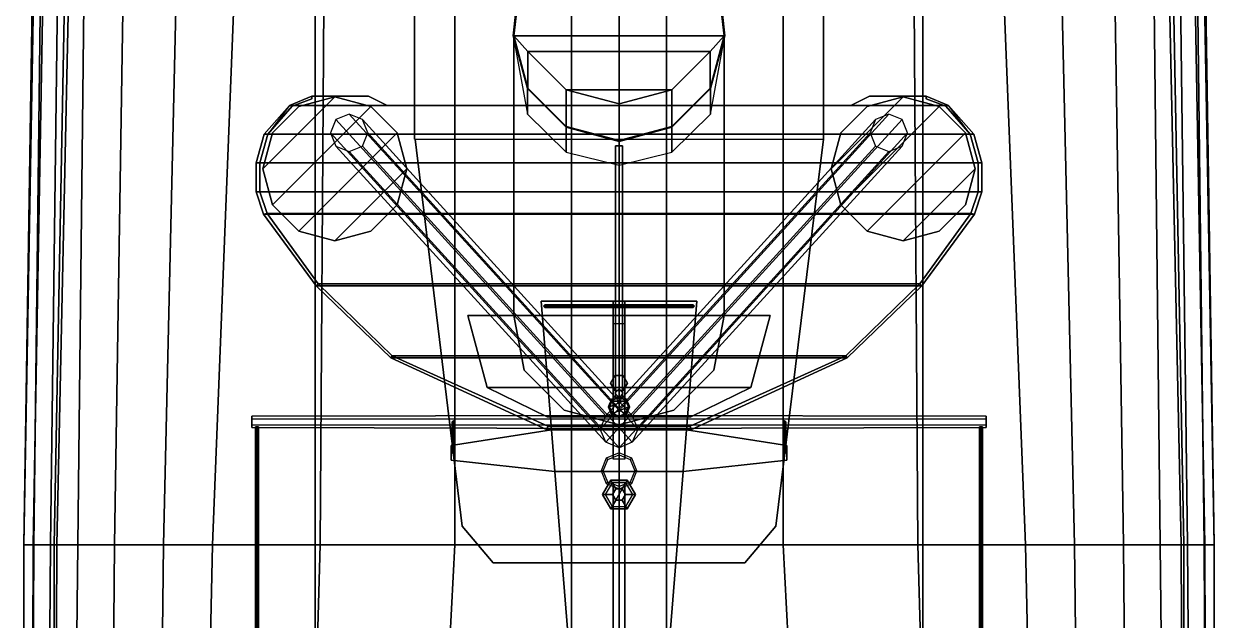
# Model space of a CAD drawing. Header units: millimetres. Extents: x -8 to 8, y -200 to 14.
# Drawn here: x -8.27 to 8.27, y -98.49 to -90.19 of the extents above; entities that cross this region are included whole.
import ezdxf

# ---------------------------------------------------------------- set-up
doc = ezdxf.new("R2010")
doc.units = ezdxf.units.MM
doc.layers.add('drawing', color=9, linetype='Continuous')
doc.layers.add('superstructure', color=3, linetype='Continuous')

msp = doc.modelspace()

# ---------------------------------------------------------------- linework, layer by layer
for points in [[(-7.74, -74.88, -36.31), (-7.87, -74.88, -37.98), (-8.27, -97.44, -37.98), (-8.14, -97.44, -36.25)], [(-7.92, -74.88, -39.22), (-7.86, -74.88, -39.98), (-8.13, -97.44, -40.07), (-8.27, -97.44, -39.22)], [(-7.87, -74.88, -37.98), (-7.92, -74.88, -39.22), (-8.27, -97.44, -39.22), (-8.27, -97.44, -37.98)], [(-7.42, -74.88, -35.98), (-7.74, -74.88, -36.31), (-8.14, -97.44, -36.25), (-7.85, -97.44, -35.94)], [(-7.86, -74.88, -39.98), (-7.61, -74.88, -40.87), (-7.9, -97.44, -41.01), (-8.13, -97.44, -40.07)], [(-7.61, -74.88, -40.87), (-7.27, -74.88, -41.57), (-7.52, -97.44, -41.95), (-7.9, -97.44, -41.01)], [(-7.33, -74.88, -33.93), (-7.42, -74.88, -35.98), (-7.85, -97.44, -35.94), (-7.81, -97.44, -33.95)], [(-4.22, -80.22, -33.82), (-7.33, -74.88, -33.93), (-7.81, -97.44, -33.95), (-4.22, -97.44, -33.82)], [(-7.27, -74.88, -41.57), (-6.66, -74.88, -42.32), (-7.01, -97.44, -42.84), (-7.52, -97.44, -41.95)], [(-6.66, -74.88, -42.32), (-5.81, -74.88, -43), (-6.33, -97.44, -43.5), (-7.01, -97.44, -42.84)], [(-5.81, -74.88, -43), (-4.76, -74.88, -43.55), (-5.65, -97.44, -43.85), (-6.33, -97.44, -43.5)], [(-4.76, -74.88, -43.55), (-4, -74.88, -43.83), (-4.15, -97.44, -44.27), (-5.65, -97.44, -43.85)], [(-4, -74.88, -43.83), (-2.28, -74.88, -44.28), (-2.28, -97.44, -44.53), (-4.15, -97.44, -44.27)], [(-2.28, -74.88, -44.28), (-0.66, -74.88, -44.58), (-0.66, -97.44, -44.62), (-2.28, -97.44, -44.53)], [(0, -97.44, -44.66), (-0.66, -97.44, -44.62), (-0.66, -74.88, -44.58), (0, -74.88, -44.66)], [(0, -74.88, -44.66), (0.66, -74.88, -44.58), (0.66, -97.44, -44.62), (0, -97.44, -44.66)], [(2.28, -97.44, -44.53), (0.66, -97.44, -44.62), (0.66, -74.88, -44.58), (2.28, -74.88, -44.28)], [(4.15, -97.44, -44.27), (2.28, -97.44, -44.53), (2.28, -74.88, -44.28), (4, -74.88, -43.83)], [(5.65, -97.44, -43.85), (4.15, -97.44, -44.27), (4, -74.88, -43.83), (4.76, -74.88, -43.55)], [(4.22, -97.44, -33.82), (7.81, -97.44, -33.95), (7.33, -74.88, -33.93), (4.22, -80.22, -33.82)], [(6.33, -97.44, -43.5), (5.65, -97.44, -43.85), (4.76, -74.88, -43.55), (5.81, -74.88, -43)], [(7.01, -97.44, -42.84), (6.33, -97.44, -43.5), (5.81, -74.88, -43), (6.66, -74.88, -42.32)], [(7.52, -97.44, -41.95), (7.01, -97.44, -42.84), (6.66, -74.88, -42.32), (7.27, -74.88, -41.57)], [(7.9, -97.44, -41.01), (7.52, -97.44, -41.95), (7.27, -74.88, -41.57), (7.61, -74.88, -40.87)], [(7.81, -97.44, -33.95), (7.85, -97.44, -35.94), (7.42, -74.88, -35.98), (7.33, -74.88, -33.93)], [(7.85, -97.44, -35.94), (8.14, -97.44, -36.25), (7.74, -74.88, -36.31), (7.42, -74.88, -35.98)], [(8.13, -97.44, -40.07), (7.9, -97.44, -41.01), (7.61, -74.88, -40.87), (7.86, -74.88, -39.98)], [(8.14, -97.44, -36.25), (8.27, -97.44, -37.98), (7.87, -74.88, -37.98), (7.74, -74.88, -36.31)], [(8.27, -97.44, -39.22), (8.13, -97.44, -40.07), (7.86, -74.88, -39.98), (7.92, -74.88, -39.22)], [(8.27, -97.44, -37.98), (8.27, -97.44, -39.22), (7.92, -74.88, -39.22), (7.87, -74.88, -37.98)], [(-8.14, -97.44, -36.25), (-8.27, -97.44, -37.98), (-8.27, -118.35, -37.73), (-8.21, -118.35, -36.41)], [(-8.27, -97.44, -39.22), (-8.13, -97.44, -40.07), (-8.23, -118.35, -40.07), (-8.27, -118.35, -39.32)], [(-8.27, -97.44, -37.98), (-8.27, -97.44, -39.22), (-8.27, -118.35, -39.32), (-8.27, -118.35, -37.73)], [(-8.13, -97.44, -40.07), (-7.9, -97.44, -41.01), (-8.06, -118.35, -41.01), (-8.23, -118.35, -40.07)], [(-7.85, -97.44, -35.94), (-8.14, -97.44, -36.25), (-8.21, -118.35, -36.41), (-7.89, -118.35, -36.16)], [(-7.9, -97.44, -41.01), (-7.52, -97.44, -41.95), (-7.75, -118.35, -41.95), (-8.06, -118.35, -41.01)], [(-7.81, -97.44, -33.95), (-7.85, -97.44, -35.94), (-7.89, -118.35, -36.16), (-7.9, -118.35, -34.03)], [(-4.22, -97.44, -33.82), (-7.81, -97.44, -33.95), (-7.9, -118.35, -34.03), (-4.22, -118.35, -33.84)], [(-7.52, -97.44, -41.95), (-7.01, -97.44, -42.84), (-7.19, -118.35, -42.9), (-7.75, -118.35, -41.95)], [(-7.01, -97.44, -42.84), (-6.33, -97.44, -43.5), (-6.57, -118.35, -43.5), (-7.19, -118.35, -42.9)], [(-6.33, -97.44, -43.5), (-5.65, -97.44, -43.85), (-6.1, -118.35, -43.78), (-6.57, -118.35, -43.5)], [(-5.65, -97.44, -43.85), (-4.15, -97.44, -44.27), (-4.74, -118.35, -44.27), (-6.1, -118.35, -43.78)], [(-4.15, -97.44, -44.27), (-2.28, -97.44, -44.53), (-3.37, -118.35, -44.53), (-4.74, -118.35, -44.27)], [(-2.28, -97.44, -44.53), (-0.66, -97.44, -44.62), (-0.66, -118.35, -44.66), (-3.37, -118.35, -44.53)], [(0, -118.35, -44.66), (-0.66, -118.35, -44.66), (-0.66, -97.44, -44.62), (0, -97.44, -44.66)], [(0, -97.44, -44.66), (0.66, -97.44, -44.62), (0.66, -118.35, -44.66), (0, -118.35, -44.66)], [(3.37, -118.35, -44.53), (0.66, -118.35, -44.66), (0.66, -97.44, -44.62), (2.28, -97.44, -44.53)], [(4.74, -118.35, -44.27), (3.37, -118.35, -44.53), (2.28, -97.44, -44.53), (4.15, -97.44, -44.27)], [(6.1, -118.35, -43.78), (4.74, -118.35, -44.27), (4.15, -97.44, -44.27), (5.65, -97.44, -43.85)], [(4.22, -118.35, -33.84), (7.9, -118.35, -34.03), (7.81, -97.44, -33.95), (4.22, -97.44, -33.82)], [(6.57, -118.35, -43.5), (6.1, -118.35, -43.78), (5.65, -97.44, -43.85), (6.33, -97.44, -43.5)], [(7.19, -118.35, -42.9), (6.57, -118.35, -43.5), (6.33, -97.44, -43.5), (7.01, -97.44, -42.84)], [(7.75, -118.35, -41.95), (7.19, -118.35, -42.9), (7.01, -97.44, -42.84), (7.52, -97.44, -41.95)], [(8.06, -118.35, -41.01), (7.75, -118.35, -41.95), (7.52, -97.44, -41.95), (7.9, -97.44, -41.01)], [(7.9, -118.35, -34.03), (7.89, -118.35, -36.16), (7.85, -97.44, -35.94), (7.81, -97.44, -33.95)], [(7.89, -118.35, -36.16), (8.21, -118.35, -36.41), (8.14, -97.44, -36.25), (7.85, -97.44, -35.94)], [(8.23, -118.35, -40.07), (8.06, -118.35, -41.01), (7.9, -97.44, -41.01), (8.13, -97.44, -40.07)], [(8.27, -118.35, -39.32), (8.23, -118.35, -40.07), (8.13, -97.44, -40.07), (8.27, -97.44, -39.22)], [(8.21, -118.35, -36.41), (8.27, -118.35, -37.73), (8.27, -97.44, -37.98), (8.14, -97.44, -36.25)], [(8.27, -118.35, -37.73), (8.27, -118.35, -39.32), (8.27, -97.44, -39.22), (8.27, -97.44, -37.98)]]:
    msp.add_3dface(points)
at = {"layer": 'drawing'}
msp.add_xline((0, -140.99, -61.87), (0, -1), dxfattribs=at)
at = {"layer": 'superstructure'}
for points in [[(-4.22, -80.22, -31.68), (-4.22, -80.22, -33.82), (-4.22, -97.44, -33.82), (-4.22, -97.44, -31.68)], [(4.22, -97.44, -31.68), (4.22, -80.22, -31.68), (-4.22, -80.22, -31.68), (-4.22, -97.44, -31.68)], [(4.22, -97.44, -33.82), (4.22, -80.22, -33.82), (4.22, -80.22, -31.68), (4.22, -97.44, -31.68)], [(-2.84, -91.8, -29.53), (2.84, -91.8, -29.53), (2.84, -83.59, -29.53), (-2.84, -83.59, -29.53)], [(-2.84, -83.59, -31.68), (-2.84, -91.8, -31.68), (-2.84, -91.8, -29.53), (-2.84, -83.59, -29.53)], [(2.84, -83.59, -29.53), (2.84, -91.8, -29.53), (2.84, -91.8, -31.68), (2.84, -83.59, -31.68)], [(-1.47, -90.36, -23.15), (-1.273, -88.54, -23.15), (-1.273, -88.54, -29.53), (-1.47, -90.36, -29.53)], [(-1.461, -90.364, -23.15), (-1.294, -88.93, -23.15), (-1.273, -88.54, -23.15), (-1.47, -90.36, -23.15)], [(1.273, -88.54, -23.15), (1.47, -90.36, -23.15), (1.47, -90.36, -29.53), (1.273, -88.54, -29.53)], [(1.47, -90.36, -23.15), (1.273, -88.54, -23.15), (1.294, -88.93, -23.15), (1.461, -90.364, -23.15)], [(-1.461, -90.364, -21.804), (-1.294, -88.93, -22.217), (-1.294, -88.93, -23.15), (-1.461, -90.364, -23.15)], [(1.461, -90.364, -21.804), (1.294, -88.93, -22.217), (-1.294, -88.93, -22.217), (-1.461, -90.364, -21.804)], [(1.461, -90.364, -23.15), (1.294, -88.93, -23.15), (1.294, -88.93, -22.217), (1.461, -90.364, -21.804)], [(-1.273, -91.095, -23.15), (-1.47, -90.36, -23.15), (-1.47, -90.36, -29.53), (-1.273, -91.45, -29.53)], [(-1.266, -91.09, -23.15), (-1.461, -90.364, -23.15), (-1.47, -90.36, -23.15), (-1.273, -91.095, -23.15)], [(-1.266, -90.58, -21.742), (-1.461, -90.364, -21.804), (-1.461, -90.364, -23.15), (-1.266, -91.09, -23.15)], [(1.266, -90.58, -21.742), (1.461, -90.364, -21.804), (-1.461, -90.364, -21.804), (-1.266, -90.58, -21.742)], [(-1.46, -90.37, -29.53), (-1.46, -94.25, -29.53), (-1.46, -94.25, -25.1), (-1.46, -90.37, -25.1)], [(1.273, -91.095, -23.15), (1.47, -90.36, -23.15), (1.461, -90.364, -23.15), (1.266, -91.09, -23.15)], [(1.266, -91.09, -23.15), (1.461, -90.364, -23.15), (1.461, -90.364, -21.804), (1.266, -90.58, -21.742)], [(1.47, -90.36, -23.15), (1.273, -91.095, -23.15), (1.273, -91.45, -29.53), (1.47, -90.36, -29.53)], [(1.46, -94.25, -29.53), (1.46, -90.37, -29.53), (1.46, -90.37, -25.1), (1.46, -94.25, -25.1)], [(-0.735, -91.111, -21.584), (-1.266, -90.58, -21.742), (-1.266, -91.09, -23.15), (-0.735, -91.622, -23.15)], [(0.735, -91.111, -21.584), (1.266, -90.58, -21.742), (-1.266, -90.58, -21.742), (-0.735, -91.111, -21.584)], [(0.735, -91.622, -23.15), (1.266, -91.09, -23.15), (1.266, -90.58, -21.742), (0.735, -91.111, -21.584)], [(-0.735, -91.622, -23.15), (-1.266, -91.09, -23.15), (-1.273, -91.095, -23.15), (-0.735, -91.633, -23.15)], [(-0.735, -91.633, -23.15), (-1.273, -91.095, -23.15), (-1.273, -91.45, -29.53), (-0.735, -91.98, -29.53)], [(0, -91.306, -21.531), (-0.735, -91.111, -21.584), (-0.735, -91.622, -23.15), (0, -91.816, -23.15)], [(0, -91.306, -21.531), (0.735, -91.111, -21.584), (-0.735, -91.111, -21.584), (0, -91.306, -21.531)], [(0, -91.816, -23.15), (0.735, -91.622, -23.15), (0.735, -91.111, -21.584), (0, -91.306, -21.531)], [(0.735, -91.633, -23.15), (1.273, -91.095, -23.15), (1.266, -91.09, -23.15), (0.735, -91.622, -23.15)], [(1.273, -91.095, -23.15), (0.735, -91.633, -23.15), (0.735, -91.98, -29.53), (1.273, -91.45, -29.53)], [(-4.95, -92.21, -23.19), (-3.95, -91.21, -23.19), (-4.45, -91.344, -23.19), (-4.816, -91.71, -23.19)], [(-4.816, -92.71, -23.19), (-3.45, -91.344, -23.19), (-3.95, -91.21, -23.19), (-4.95, -92.21, -23.19)], [(-3.48, -91.2, -25.1), (-3.22, -91.33, -25.1), (-4.58, -91.33, -25.1), (-4.27, -91.2, -25.1)], [(-4.58, -91.33, -25), (-3.22, -91.33, -25), (-3.48, -91.2, -25), (-4.27, -91.2, -25)], [(-4.58, -91.33, -25.1), (-4.58, -91.33, -23.75), (-4.27, -91.2, -23.75), (-4.27, -91.2, -25.1)], [(-4.27, -91.24, -23.75), (-4.27, -91.2, -23.75), (-4.58, -91.33, -23.75), (-4.54, -91.34, -23.75)], [(-4.27, -91.24, -25), (-4.27, -91.24, -23.75), (-4.54, -91.34, -23.75), (-4.54, -91.34, -25)], [(-3.95, -91.21, -25), (-4.45, -91.344, -25), (-4.45, -91.344, -23.19), (-3.95, -91.21, -23.19)], [(-4.27, -91.2, -25), (-3.48, -91.2, -25), (-3.48, -91.2, -25.1), (-4.27, -91.2, -25.1)], [(-4.27, -91.2, -25), (-4.27, -91.2, -23.75), (-4.27, -91.24, -23.75), (-4.27, -91.24, -25)], [(-3.45, -91.344, -25), (-3.95, -91.21, -25), (-3.95, -91.21, -23.19), (-3.45, -91.344, -23.19)], [(-3.48, -91.2, -25), (-3.22, -91.33, -25), (-3.22, -91.33, -25.1), (-3.48, -91.2, -25.1)], [(3.084, -92.71, -23.19), (4.45, -91.344, -23.19), (3.95, -91.21, -23.19), (2.95, -92.21, -23.19)], [(2.95, -92.21, -23.19), (3.95, -91.21, -23.19), (3.45, -91.344, -23.19), (3.084, -91.71, -23.19)], [(3.48, -91.2, -25.1), (3.22, -91.33, -25.1), (3.22, -91.33, -25), (3.48, -91.2, -25)], [(4.58, -91.33, -25.1), (3.22, -91.33, -25.1), (3.48, -91.2, -25.1), (4.27, -91.2, -25.1)], [(3.48, -91.2, -25), (3.22, -91.33, -25), (4.58, -91.33, -25), (4.27, -91.2, -25)], [(3.95, -91.21, -25), (3.45, -91.344, -25), (3.45, -91.344, -23.19), (3.95, -91.21, -23.19)], [(4.27, -91.2, -25.1), (3.48, -91.2, -25.1), (3.48, -91.2, -25), (4.27, -91.2, -25)], [(4.45, -91.344, -25), (3.95, -91.21, -25), (3.95, -91.21, -23.19), (4.45, -91.344, -23.19)], [(4.27, -91.2, -23.75), (4.27, -91.2, -25), (4.27, -91.24, -25), (4.27, -91.24, -23.75)], [(4.54, -91.34, -23.75), (4.58, -91.33, -23.75), (4.27, -91.2, -23.75), (4.27, -91.24, -23.75)], [(4.58, -91.33, -23.75), (4.58, -91.33, -25.1), (4.27, -91.2, -25.1), (4.27, -91.2, -23.75)], [(4.27, -91.24, -23.75), (4.27, -91.24, -25), (4.54, -91.34, -25), (4.54, -91.34, -23.75)], [(4.58, -91.33, -25.1), (4.93, -91.73, -25.1), (-4.93, -91.73, -25.1), (-4.58, -91.33, -25.1)], [(-4.93, -91.73, -25.1), (-4.93, -91.73, -23.75), (-4.58, -91.33, -23.75), (-4.58, -91.33, -25.1)], [(-4.54, -91.34, -23.75), (-4.58, -91.33, -23.75), (-4.93, -91.73, -23.75), (-4.88, -91.73, -23.75)], [(-4.88, -91.73, -25), (4.88, -91.73, -25), (4.58, -91.33, -25), (-4.58, -91.33, -25)], [(-4.54, -91.34, -25), (-4.54, -91.34, -23.75), (-4.88, -91.73, -23.75), (-4.88, -91.73, -25)], [(-4.45, -91.344, -25), (-4.816, -91.71, -25), (-4.816, -91.71, -23.19), (-4.45, -91.344, -23.19)], [(-4.45, -93.076, -23.19), (-3.084, -91.71, -23.19), (-3.45, -91.344, -23.19), (-4.816, -92.71, -23.19)], [(-3.75, -91.45, -31.68), (-3.934, -91.526, -31.68), (-0.184, -95.646, -14.35), (0, -95.57, -14.35)], [(-3.566, -91.526, -31.68), (-3.75, -91.45, -31.68), (0, -95.57, -14.35), (0.184, -95.646, -14.35)], [(-3.084, -91.71, -25), (-3.45, -91.344, -25), (-3.45, -91.344, -23.19), (-3.084, -91.71, -23.19)], [(-3.22, -91.33, -25), (3.22, -91.33, -25), (3.22, -91.33, -25.1), (-3.22, -91.33, -25.1)], [(3.75, -91.45, -31.68), (3.566, -91.526, -31.68), (-0.184, -95.646, -14.35), (0, -95.57, -14.35)], [(3.934, -91.526, -31.68), (3.75, -91.45, -31.68), (0, -95.57, -14.35), (0.184, -95.646, -14.35)], [(3.45, -91.344, -25), (3.084, -91.71, -25), (3.084, -91.71, -23.19), (3.45, -91.344, -23.19)], [(3.45, -93.076, -23.19), (4.816, -91.71, -23.19), (4.45, -91.344, -23.19), (3.084, -92.71, -23.19)], [(4.816, -91.71, -25), (4.45, -91.344, -25), (4.45, -91.344, -23.19), (4.816, -91.71, -23.19)], [(4.88, -91.73, -23.75), (4.93, -91.73, -23.75), (4.58, -91.33, -23.75), (4.54, -91.34, -23.75)], [(4.54, -91.34, -23.75), (4.54, -91.34, -25), (4.88, -91.73, -25), (4.88, -91.73, -23.75)], [(4.93, -91.73, -23.75), (4.93, -91.73, -25.1), (4.58, -91.33, -25.1), (4.58, -91.33, -23.75)], [(-3.934, -91.526, -31.68), (-4.01, -91.71, -31.68), (-0.26, -95.83, -14.35), (-0.184, -95.646, -14.35)], [(-3.49, -91.71, -31.68), (-3.566, -91.526, -31.68), (0.184, -95.646, -14.35), (0.26, -95.83, -14.35)], [(0, -91.816, -23.15), (-0.735, -91.622, -23.15), (-0.735, -91.633, -23.15), (0, -91.83, -23.15)], [(3.566, -91.526, -31.68), (3.49, -91.71, -31.68), (-0.26, -95.83, -14.35), (-0.184, -95.646, -14.35)], [(0, -91.83, -23.15), (0.735, -91.633, -23.15), (0.735, -91.622, -23.15), (0, -91.816, -23.15)], [(4.01, -91.71, -31.68), (3.934, -91.526, -31.68), (0.184, -95.646, -14.35), (0.26, -95.83, -14.35)], [(4.93, -91.73, -25.1), (5.04, -92.13, -25.1), (-5.04, -92.13, -25.1), (-4.93, -91.73, -25.1)], [(-5.04, -92.13, -25.1), (-5.04, -92.13, -23.75), (-4.93, -91.73, -23.75), (-4.93, -91.73, -25.1)], [(-4.88, -91.73, -23.75), (-4.93, -91.73, -23.75), (-5.04, -92.13, -23.75), (-4.99, -92.13, -23.75)], [(-4.99, -92.13, -25), (4.99, -92.13, -25), (4.88, -91.73, -25), (-4.88, -91.73, -25)], [(-4.88, -91.73, -25), (-4.88, -91.73, -23.75), (-4.99, -92.13, -23.75), (-4.99, -92.13, -25)], [(-4.816, -91.71, -25), (-4.95, -92.21, -25), (-4.95, -92.21, -23.19), (-4.816, -91.71, -23.19)], [(-3.95, -93.21, -23.19), (-2.95, -92.21, -23.19), (-3.084, -91.71, -23.19), (-4.45, -93.076, -23.19)], [(-4.01, -91.71, -31.68), (-3.934, -91.894, -31.68), (-0.184, -96.014, -14.35), (-0.26, -95.83, -14.35)], [(-3.566, -91.894, -31.68), (-3.49, -91.71, -31.68), (0.26, -95.83, -14.35), (0.184, -96.014, -14.35)], [(-2.95, -92.21, -25), (-3.084, -91.71, -25), (-3.084, -91.71, -23.19), (-2.95, -92.21, -23.19)], [(0, -91.83, -23.15), (-0.735, -91.633, -23.15), (-0.735, -91.98, -29.53), (0, -92.16, -29.53)], [(3.49, -91.71, -31.68), (3.566, -91.894, -31.68), (-0.184, -96.014, -14.35), (-0.26, -95.83, -14.35)], [(0.735, -91.633, -23.15), (0, -91.83, -23.15), (0, -92.16, -29.53), (0.735, -91.98, -29.53)], [(3.934, -91.894, -31.68), (4.01, -91.71, -31.68), (0.26, -95.83, -14.35), (0.184, -96.014, -14.35)], [(3.084, -91.71, -25), (2.95, -92.21, -25), (2.95, -92.21, -23.19), (3.084, -91.71, -23.19)], [(3.95, -93.21, -23.19), (4.95, -92.21, -23.19), (4.816, -91.71, -23.19), (3.45, -93.076, -23.19)], [(4.95, -92.21, -25), (4.816, -91.71, -25), (4.816, -91.71, -23.19), (4.95, -92.21, -23.19)], [(4.99, -92.13, -23.75), (5.04, -92.13, -23.75), (4.93, -91.73, -23.75), (4.88, -91.73, -23.75)], [(4.88, -91.73, -23.75), (4.88, -91.73, -25), (4.99, -92.13, -25), (4.99, -92.13, -23.75)], [(5.04, -92.13, -23.75), (5.04, -92.13, -25.1), (4.93, -91.73, -25.1), (4.93, -91.73, -23.75)], [(-3.934, -91.894, -31.68), (-3.75, -91.97, -31.68), (0, -96.09, -14.35), (-0.184, -96.014, -14.35)], [(-3.75, -91.97, -31.68), (-3.566, -91.894, -31.68), (0.184, -96.014, -14.35), (0, -96.09, -14.35)], [(-2.18, -97.18, -29.53), (-2.83, -91.8, -29.53), (-2.83, -91.8, -31.68), (-2.18, -97.18, -31.68)], [(3.566, -91.894, -31.68), (3.75, -91.97, -31.68), (0, -96.09, -14.35), (-0.184, -96.014, -14.35)], [(0, -91.89, -9.07), (-0.05, -91.89, -9.12), (-0.05, -95.4, -12.37), (0, -95.4, -12.32)], [(-0.05, -91.89, -9.12), (0, -91.89, -9.17), (0, -95.4, -12.42), (-0.05, -95.4, -12.37)], [(0, -91.89, -9.07), (0.05, -91.89, -9.12), (0, -91.89, -9.17), (-0.05, -91.89, -9.12)], [(0.05, -91.89, -9.12), (0, -91.89, -9.07), (0, -95.4, -12.32), (0.05, -95.4, -12.37)], [(0, -91.89, -9.17), (0.05, -91.89, -9.12), (0.05, -95.4, -12.37), (0, -95.4, -12.42)], [(3.75, -91.97, -31.68), (3.934, -91.894, -31.68), (0.184, -96.014, -14.35), (0, -96.09, -14.35)], [(2.18, -97.18, -31.68), (2.84, -91.8, -31.68), (2.84, -91.8, -29.53), (2.18, -97.18, -29.53)], [(5.04, -92.13, -25.1), (5.04, -92.53, -25.1), (-5.04, -92.53, -25.1), (-5.04, -92.13, -25.1)], [(-5.04, -92.53, -25.1), (-5.04, -92.53, -23.75), (-5.04, -92.13, -23.75), (-5.04, -92.13, -25.1)], [(-4.99, -92.13, -23.75), (-5.04, -92.13, -23.75), (-5.04, -92.53, -23.75), (-4.99, -92.53, -23.75)], [(-4.99, -92.53, -25), (4.99, -92.53, -25), (4.99, -92.13, -25), (-4.99, -92.13, -25)], [(-4.99, -92.13, -25), (-4.99, -92.13, -23.75), (-4.99, -92.53, -23.75), (-4.99, -92.53, -25)], [(-4.95, -92.21, -25), (-4.816, -92.71, -25), (-4.816, -92.71, -23.19), (-4.95, -92.21, -23.19)], [(-3.45, -93.076, -23.19), (-3.084, -92.71, -23.19), (-2.95, -92.21, -23.19), (-3.95, -93.21, -23.19)], [(-3.084, -92.71, -25), (-2.95, -92.21, -25), (-2.95, -92.21, -23.19), (-3.084, -92.71, -23.19)], [(2.95, -92.21, -25), (3.084, -92.71, -25), (3.084, -92.71, -23.19), (2.95, -92.21, -23.19)], [(4.45, -93.076, -23.19), (4.816, -92.71, -23.19), (4.95, -92.21, -23.19), (3.95, -93.21, -23.19)], [(4.816, -92.71, -25), (4.95, -92.21, -25), (4.95, -92.21, -23.19), (4.816, -92.71, -23.19)], [(4.99, -92.53, -23.75), (5.04, -92.53, -23.75), (5.04, -92.13, -23.75), (4.99, -92.13, -23.75)], [(4.99, -92.13, -23.75), (4.99, -92.13, -25), (4.99, -92.53, -25), (4.99, -92.53, -23.75)], [(5.04, -92.53, -23.75), (5.04, -92.53, -25.1), (5.04, -92.13, -25.1), (5.04, -92.13, -23.75)], [(5.04, -92.53, -25.1), (4.94, -92.84, -25.1), (-4.94, -92.84, -25.1), (-5.04, -92.53, -25.1)], [(-4.94, -92.84, -25.1), (-4.94, -92.84, -23.75), (-5.04, -92.53, -23.75), (-5.04, -92.53, -25.1)], [(-4.99, -92.53, -23.75), (-5.04, -92.53, -23.75), (-4.94, -92.84, -23.75), (-4.89, -92.83, -23.75)], [(-4.89, -92.83, -25), (4.89, -92.83, -25), (4.99, -92.53, -25), (-4.99, -92.53, -25)], [(-4.99, -92.53, -25), (-4.99, -92.53, -23.75), (-4.89, -92.83, -23.75), (-4.89, -92.83, -25)], [(4.99, -92.53, -23.75), (4.99, -92.53, -25), (4.89, -92.83, -25), (4.89, -92.83, -23.75)], [(4.89, -92.83, -23.75), (4.94, -92.84, -23.75), (5.04, -92.53, -23.75), (4.99, -92.53, -23.75)], [(4.94, -92.84, -23.75), (4.94, -92.84, -25.1), (5.04, -92.53, -25.1), (5.04, -92.53, -23.75)], [(-4.816, -92.71, -25), (-4.45, -93.076, -25), (-4.45, -93.076, -23.19), (-4.816, -92.71, -23.19)], [(-3.45, -93.076, -25), (-3.084, -92.71, -25), (-3.084, -92.71, -23.19), (-3.45, -93.076, -23.19)], [(3.084, -92.71, -25), (3.45, -93.076, -25), (3.45, -93.076, -23.19), (3.084, -92.71, -23.19)], [(4.45, -93.076, -25), (4.816, -92.71, -25), (4.816, -92.71, -23.19), (4.45, -93.076, -23.19)], [(-4.89, -92.83, -23.75), (-4.94, -92.84, -23.75), (-4.21, -93.84, -23.75), (-4.18, -93.81, -23.75)], [(4.94, -92.84, -25.1), (4.21, -93.84, -25.1), (-4.21, -93.84, -25.1), (-4.94, -92.84, -25.1)], [(-4.21, -93.84, -25.1), (-4.21, -93.84, -23.75), (-4.94, -92.84, -23.75), (-4.94, -92.84, -25.1)], [(-4.18, -93.81, -25), (4.18, -93.81, -25), (4.89, -92.83, -25), (-4.89, -92.83, -25)], [(-4.89, -92.83, -25), (-4.89, -92.83, -23.75), (-4.18, -93.81, -23.75), (-4.18, -93.81, -25)], [(4.89, -92.83, -23.75), (4.89, -92.83, -25), (4.18, -93.81, -25), (4.18, -93.81, -23.75)], [(4.18, -93.81, -23.75), (4.21, -93.84, -23.75), (4.94, -92.84, -23.75), (4.89, -92.83, -23.75)], [(4.21, -93.84, -23.75), (4.21, -93.84, -25.1), (4.94, -92.84, -25.1), (4.94, -92.84, -23.75)], [(-4.45, -93.076, -25), (-3.95, -93.21, -25), (-3.95, -93.21, -23.19), (-4.45, -93.076, -23.19)], [(-3.95, -93.21, -25), (-3.45, -93.076, -25), (-3.45, -93.076, -23.19), (-3.95, -93.21, -23.19)], [(3.45, -93.076, -25), (3.95, -93.21, -25), (3.95, -93.21, -23.19), (3.45, -93.076, -23.19)], [(3.95, -93.21, -25), (4.45, -93.076, -25), (4.45, -93.076, -23.19), (3.95, -93.21, -23.19)], [(-4.18, -93.81, -23.75), (-4.21, -93.84, -23.75), (-3.17, -94.84, -23.75), (-3.15, -94.81, -23.75)], [(4.21, -93.84, -25.1), (3.17, -94.84, -25.1), (-3.17, -94.84, -25.1), (-4.21, -93.84, -25.1)], [(-3.17, -94.84, -25.1), (-3.17, -94.84, -23.75), (-4.21, -93.84, -23.75), (-4.21, -93.84, -25.1)], [(-3.15, -94.81, -25), (3.15, -94.81, -25), (4.18, -93.81, -25), (-4.18, -93.81, -25)], [(-4.18, -93.81, -25), (-4.18, -93.81, -23.75), (-3.15, -94.81, -23.75), (-3.15, -94.81, -25)], [(4.18, -93.81, -23.75), (4.18, -93.81, -25), (3.15, -94.81, -25), (3.15, -94.81, -23.75)], [(3.15, -94.81, -23.75), (3.17, -94.84, -23.75), (4.21, -93.84, -23.75), (4.18, -93.81, -23.75)], [(3.17, -94.84, -23.75), (3.17, -94.84, -25.1), (4.21, -93.84, -25.1), (4.21, -93.84, -23.75)], [(-1.08, -94.05, -14.35), (-0.94, -95.84, -14.35), (-0.94, -95.84, -14.25), (-1.08, -94.05, -14.25)], [(1.08, -94.05, -14.35), (-1.08, -94.05, -14.35), (-1.08, -94.05, -14.25), (1.08, -94.05, -14.25)], [(0.94, -95.84, -14.35), (-0.94, -95.84, -14.35), (-1.08, -94.05, -14.35), (1.08, -94.05, -14.35)], [(-1.08, -94.05, -14.25), (-0.94, -95.84, -14.25), (0.94, -95.84, -14.25), (1.08, -94.05, -14.25)], [(-1.03, -94.1, -14.25), (-1.05, -94.12, -14.25), (-0.02, -94.12, -4.9), (0, -94.1, -4.9)], [(-1.01, -94.12, -14.25), (-1.03, -94.1, -14.25), (0, -94.1, -4.9), (0.02, -94.12, -4.9)], [(-0.08, -95.44, -5.06), (-0.08, -94.05, -4.91), (0.08, -94.05, -4.91), (0.08, -95.44, -5.06)], [(-0.08, -94.05, -4.91), (-0.08, -94.05, -4.85), (0.08, -94.05, -4.85), (0.08, -94.05, -4.91)], [(-0.08, -94.05, -4.85), (-0.08, -95.44, -4.85), (0.08, -95.44, -4.85), (0.08, -94.05, -4.85)], [(-0.08, -95.44, -5.06), (-0.08, -95.44, -4.85), (-0.08, -94.05, -4.85), (-0.08, -94.05, -4.91)], [(1.03, -94.1, -14.25), (1.01, -94.12, -14.25), (-0.02, -94.12, -4.9), (0, -94.1, -4.9)], [(1.05, -94.12, -14.25), (1.03, -94.1, -14.25), (0, -94.1, -4.9), (0.02, -94.12, -4.9)], [(0.08, -94.05, -4.91), (0.08, -94.05, -4.85), (0.08, -95.44, -4.85), (0.08, -95.44, -5.06)], [(1.08, -94.05, -14.25), (0.94, -95.84, -14.25), (0.94, -95.84, -14.35), (1.08, -94.05, -14.35)], [(-2.1, -94.25, -25), (-1.83, -95.25, -25), (-1.83, -95.25, -22.86), (-2.1, -94.25, -22.86)], [(2.1, -94.25, -22.86), (2.1, -94.25, -25), (-2.1, -94.25, -25), (-2.1, -94.25, -22.86)], [(-2.1, -94.25, -22.86), (-1.83, -95.25, -22.86), (1.83, -95.25, -22.86), (2.1, -94.25, -22.86)], [(-1.46, -94.25, -29.53), (-1.316, -95.01, -29.53), (-1.316, -95.01, -25.1), (-1.46, -94.25, -25.1)], [(-1.05, -94.12, -14.25), (-1.03, -94.14, -14.25), (0, -94.14, -4.9), (-0.02, -94.12, -4.9)], [(-1.03, -94.14, -14.25), (-1.01, -94.12, -14.25), (0.02, -94.12, -4.9), (0, -94.14, -4.9)], [(1.01, -94.12, -14.25), (1.03, -94.14, -14.25), (0, -94.14, -4.9), (-0.02, -94.12, -4.9)], [(1.03, -94.14, -14.25), (1.05, -94.12, -14.25), (0.02, -94.12, -4.9), (0, -94.14, -4.9)], [(1.316, -95.01, -29.53), (1.46, -94.25, -29.53), (1.46, -94.25, -25.1), (1.316, -95.01, -25.1)], [(1.83, -95.25, -22.86), (1.83, -95.25, -25), (2.1, -94.25, -25), (2.1, -94.25, -22.86)], [(-0.08, -96.25, -15), (-0.08, -94.36, -14.35), (0.08, -94.36, -14.35), (0.08, -96.25, -15)], [(-0.08, -94.36, -14.35), (-0.08, -94.36, -14.35), (-0.08, -96.25, -15), (-0.08, -96.25, -14.35)], [(0.08, -96.25, -15), (0.08, -94.36, -14.35), (0.08, -94.36, -14.35), (0.08, -96.25, -14.35)], [(-3.15, -94.81, -23.75), (-3.17, -94.84, -23.75), (-1, -95.84, -23.75), (-0.99, -95.79, -23.75)], [(3.17, -94.84, -25.1), (1, -95.84, -25.1), (-1, -95.84, -25.1), (-3.17, -94.84, -25.1)], [(-1, -95.84, -25.1), (-1, -95.84, -23.75), (-3.17, -94.84, -23.75), (-3.17, -94.84, -25.1)], [(-0.99, -95.79, -25), (0.99, -95.79, -25), (3.15, -94.81, -25), (-3.15, -94.81, -25)], [(-3.15, -94.81, -25), (-3.15, -94.81, -23.75), (-0.99, -95.79, -23.75), (-0.99, -95.79, -25)], [(3.15, -94.81, -23.75), (3.15, -94.81, -25), (0.99, -95.79, -25), (0.99, -95.79, -23.75)], [(0.99, -95.79, -23.75), (1, -95.84, -23.75), (3.17, -94.84, -23.75), (3.15, -94.81, -23.75)], [(1, -95.84, -23.75), (1, -95.84, -25.1), (3.17, -94.84, -25.1), (3.17, -94.84, -23.75)], [(-1.316, -95.01, -29.53), (-0.76, -95.566, -29.53), (-0.76, -95.566, -25.1), (-1.316, -95.01, -25.1)], [(-0.06, -95.086, -20.3), (-0.12, -95.19, -20.3), (-0.12, -95.19, -14.35), (-0.06, -95.086, -14.35)], [(0.06, -95.086, -20.3), (-0.06, -95.086, -20.3), (-0.06, -95.086, -14.35), (0.06, -95.086, -14.35)], [(0.12, -95.19, -20.3), (0.06, -95.086, -20.3), (0.06, -95.086, -14.35), (0.12, -95.19, -14.35)], [(0.76, -95.566, -29.53), (1.316, -95.01, -29.53), (1.316, -95.01, -25.1), (0.76, -95.566, -25.1)], [(-1.83, -95.25, -22.86), (-1.83, -95.25, -25), (-1, -95.66, -25), (-1, -95.66, -22.86)], [(1, -95.66, -22.86), (1.83, -95.25, -22.86), (-1.83, -95.25, -22.86), (-1, -95.66, -22.86)], [(-0.12, -95.19, -20.3), (-0.06, -95.294, -20.3), (-0.06, -95.294, -14.35), (-0.12, -95.19, -14.35)], [(0, -95.27, -4.1), (-0.06, -95.33, -4.1), (-0.06, -95.33, -1.59), (0, -95.27, -1.59)], [(0.06, -95.33, -1.59), (0, -95.27, -1.59), (-0.06, -95.33, -1.59), (0, -95.39, -1.59)], [(0.06, -95.33, -4.1), (0, -95.27, -4.1), (0, -95.27, -1.59), (0.06, -95.33, -1.59)], [(0.06, -95.294, -20.3), (0.12, -95.19, -20.3), (0.12, -95.19, -14.35), (0.06, -95.294, -14.35)], [(1, -95.66, -25), (1.83, -95.25, -25), (1.83, -95.25, -22.86), (1, -95.66, -22.86)], [(-0.106, -95.414, -14.25), (-0.15, -95.52, -14.25), (-0.13, -95.52, -3.1), (-0.092, -95.428, -3.1)], [(0.092, -95.428, -3.1), (0, -95.39, -3.1), (-0.092, -95.428, -3.1), (-0.13, -95.52, -3.1)], [(0.13, -95.52, -3.1), (0.092, -95.428, -3.1), (-0.13, -95.52, -3.1), (-0.092, -95.612, -3.1)], [(0, -95.37, -14.25), (-0.106, -95.414, -14.25), (-0.092, -95.428, -3.1), (0, -95.39, -3.1)], [(-0.06, -95.294, -20.3), (0.06, -95.294, -20.3), (0.06, -95.294, -14.35), (-0.06, -95.294, -14.35)], [(-0.06, -95.33, -4.1), (0, -95.39, -4.1), (0, -95.39, -1.59), (-0.06, -95.33, -1.59)], [(0, -95.39, -4.1), (0.06, -95.33, -4.1), (0.06, -95.33, -1.59), (0, -95.39, -1.59)], [(0.106, -95.414, -14.25), (0, -95.37, -14.25), (0, -95.39, -3.1), (0.092, -95.428, -3.1)], [(0.15, -95.52, -14.25), (0.106, -95.414, -14.25), (0.092, -95.428, -3.1), (0.13, -95.52, -3.1)], [(-0.76, -95.566, -29.53), (0, -95.77, -29.53), (0, -95.77, -25.1), (-0.76, -95.566, -25.1)], [(-0.15, -95.52, -14.25), (-0.106, -95.626, -14.25), (-0.092, -95.612, -3.1), (-0.13, -95.52, -3.1)], [(0.092, -95.612, -3.1), (0.13, -95.52, -3.1), (-0.092, -95.612, -3.1), (0, -95.65, -3.1)], [(0, -95.77, -29.53), (0.76, -95.566, -29.53), (0.76, -95.566, -25.1), (0, -95.77, -25.1)], [(0.106, -95.626, -14.25), (0.15, -95.52, -14.25), (0.13, -95.52, -3.1), (0.092, -95.612, -3.1)], [(0, -95.685, -5.722), (0, -95.64, -5.8), (-5.1, -95.65, -5.8), (-5.1, -95.69, -5.731)], [(0, -95.64, -5.8), (0, -95.685, -5.878), (-5.1, -95.69, -5.869), (-5.1, -95.65, -5.8)], [(-5.1, -95.77, -5.731), (-5.1, -95.69, -5.731), (-5.1, -95.65, -5.8), (-5.1, -95.81, -5.8)], [(-5.1, -95.81, -5.8), (-5.1, -95.65, -5.8), (-5.1, -95.69, -5.869), (-5.1, -95.77, -5.869)], [(0, -95.775, -5.722), (0, -95.685, -5.722), (-5.1, -95.69, -5.731), (-5.1, -95.77, -5.731)], [(0, -95.685, -5.878), (0, -95.775, -5.878), (-5.1, -95.77, -5.869), (-5.1, -95.69, -5.869)], [(-2.3, -96.14, -14.25), (-2.32, -96.16, -14.25), (-2.32, -95.73, -5.86), (-2.3, -95.71, -5.86)], [(-2.32, -96.16, -14.25), (-2.3, -96.18, -14.25), (-2.3, -95.75, -5.86), (-2.32, -95.73, -5.86)], [(-2.28, -96.16, -14.25), (-2.3, -96.14, -14.25), (-2.3, -95.71, -5.86), (-2.28, -95.73, -5.86)], [(-2.3, -96.18, -14.25), (-2.28, -96.16, -14.25), (-2.28, -95.73, -5.86), (-2.3, -95.75, -5.86)], [(-1, -95.66, -22.86), (-1, -95.66, -25), (1, -95.66, -25), (1, -95.66, -22.86)], [(-0.106, -95.626, -14.25), (0, -95.67, -14.25), (0, -95.65, -3.1), (-0.092, -95.612, -3.1)], [(0, -95.67, -14.25), (0.106, -95.626, -14.25), (0.092, -95.612, -3.1), (0, -95.65, -3.1)], [(0, -95.64, -5.8), (0, -95.685, -5.722), (5.1, -95.69, -5.731), (5.1, -95.65, -5.8)], [(0, -95.685, -5.878), (0, -95.64, -5.8), (5.1, -95.65, -5.8), (5.1, -95.69, -5.869)], [(0, -95.685, -5.722), (0, -95.775, -5.722), (5.1, -95.77, -5.731), (5.1, -95.69, -5.731)], [(0, -95.775, -5.878), (0, -95.685, -5.878), (5.1, -95.69, -5.869), (5.1, -95.77, -5.869)], [(2.3, -96.14, -14.25), (2.28, -96.16, -14.25), (2.28, -95.73, -5.86), (2.3, -95.71, -5.86)], [(2.28, -96.16, -14.25), (2.3, -96.18, -14.25), (2.3, -95.75, -5.86), (2.28, -95.73, -5.86)], [(2.32, -96.16, -14.25), (2.3, -96.14, -14.25), (2.3, -95.71, -5.86), (2.32, -95.73, -5.86)], [(2.3, -96.18, -14.25), (2.32, -96.16, -14.25), (2.32, -95.73, -5.86), (2.3, -95.75, -5.86)], [(5.1, -95.81, -5.8), (5.1, -95.65, -5.8), (5.1, -95.69, -5.731), (5.1, -95.77, -5.731)], [(5.1, -95.77, -5.869), (5.1, -95.69, -5.869), (5.1, -95.65, -5.8), (5.1, -95.81, -5.8)], [(0, -95.82, -5.8), (0, -95.775, -5.722), (-5.1, -95.77, -5.731), (-5.1, -95.81, -5.8)], [(0, -95.775, -5.878), (0, -95.82, -5.8), (-5.1, -95.81, -5.8), (-5.1, -95.77, -5.869)], [(-5.03, -95.8, -5.78), (-5.05, -95.8, -5.8), (-5.05, -101.99, -8.5), (-5.03, -101.99, -8.48)], [(-5.05, -95.8, -5.8), (-5.03, -95.8, -5.82), (-5.03, -101.99, -8.52), (-5.05, -101.99, -8.5)], [(-5.01, -95.8, -5.8), (-5.03, -95.8, -5.78), (-5.03, -101.99, -8.48), (-5.01, -101.99, -8.5)], [(-5.03, -95.8, -5.82), (-5.01, -95.8, -5.8), (-5.01, -101.99, -8.5), (-5.03, -101.99, -8.52)], [(-0.94, -95.84, -14.35), (-0.89, -96.42, -14.35), (-2.33, -96.26, -14.35), (-2.33, -96.06, -14.35)], [(-2.33, -96.26, -14.25), (-0.89, -96.42, -14.25), (-0.94, -95.84, -14.25), (-2.33, -96.06, -14.25)], [(-2.33, -96.06, -14.25), (-0.94, -95.84, -14.25), (-0.94, -95.84, -14.35), (-2.33, -96.06, -14.35)], [(-0.99, -95.79, -23.75), (-1, -95.84, -23.75), (1, -95.84, -23.75), (0.99, -95.79, -23.75)], [(-1, -95.84, -23.75), (-1, -95.84, -25.1), (1, -95.84, -25.1), (1, -95.84, -23.75)], [(0.99, -95.79, -23.75), (0.99, -95.79, -25), (-0.99, -95.79, -25), (-0.99, -95.79, -23.75)], [(-0.89, -96.42, -14.25), (0.89, -96.42, -14.25), (0.94, -95.84, -14.25), (-0.94, -95.84, -14.25)], [(0.94, -95.84, -14.35), (0.89, -96.42, -14.35), (-0.89, -96.42, -14.35), (-0.94, -95.84, -14.35)], [(0, -95.775, -5.722), (0, -95.82, -5.8), (5.1, -95.81, -5.8), (5.1, -95.77, -5.731)], [(0, -95.82, -5.8), (0, -95.775, -5.878), (5.1, -95.77, -5.869), (5.1, -95.81, -5.8)], [(2.33, -96.26, -14.35), (0.89, -96.42, -14.35), (0.94, -95.84, -14.35), (2.33, -96.06, -14.35)], [(0.94, -95.84, -14.25), (0.89, -96.42, -14.25), (2.33, -96.26, -14.25), (2.33, -96.06, -14.25)], [(2.33, -96.06, -14.35), (0.94, -95.84, -14.35), (0.94, -95.84, -14.25), (2.33, -96.06, -14.25)], [(5.03, -95.8, -5.78), (5.01, -95.8, -5.8), (5.01, -101.99, -8.5), (5.03, -101.99, -8.48)], [(5.01, -95.8, -5.8), (5.03, -95.8, -5.82), (5.03, -101.99, -8.52), (5.01, -101.99, -8.5)], [(5.05, -95.8, -5.8), (5.03, -95.8, -5.78), (5.03, -101.99, -8.48), (5.05, -101.99, -8.5)], [(5.03, -95.8, -5.82), (5.05, -95.8, -5.8), (5.05, -101.99, -8.5), (5.03, -101.99, -8.52)], [(-2.33, -96.06, -14.35), (-2.33, -96.26, -14.35), (-2.33, -96.26, -14.25), (-2.33, -96.06, -14.25)], [(2.33, -96.06, -14.25), (2.33, -96.26, -14.25), (2.33, -96.26, -14.35), (2.33, -96.06, -14.35)], [(-2.33, -96.26, -14.35), (-0.89, -96.42, -14.35), (-0.89, -96.42, -14.25), (-2.33, -96.26, -14.25)], [(-0.177, -96.233, -29.53), (-0.25, -96.41, -29.53), (-0.22, -96.41, -14.35), (-0.156, -96.254, -14.35)], [(0, -96.16, -29.53), (-0.177, -96.233, -29.53), (-0.156, -96.254, -14.35), (0, -96.19, -14.35)], [(0.177, -96.233, -29.53), (0, -96.16, -29.53), (0, -96.19, -14.35), (0.156, -96.254, -14.35)], [(0.25, -96.41, -29.53), (0.177, -96.233, -29.53), (0.156, -96.254, -14.35), (0.22, -96.41, -14.35)], [(2.33, -96.26, -14.25), (0.89, -96.42, -14.25), (0.89, -96.42, -14.35), (2.33, -96.26, -14.35)], [(-0.66, -99.3, -14.25), (0.66, -99.3, -14.25), (0.89, -96.42, -14.25), (-0.89, -96.42, -14.25)], [(0.89, -96.42, -14.35), (0.66, -99.3, -14.35), (-0.66, -99.3, -14.35), (-0.89, -96.42, -14.35)], [(-0.89, -96.42, -14.35), (-0.66, -99.3, -14.35), (-0.66, -99.3, -14.25), (-0.89, -96.42, -14.25)], [(-0.25, -96.41, -29.53), (-0.177, -96.587, -29.53), (-0.156, -96.566, -14.35), (-0.22, -96.41, -14.35)], [(0.177, -96.587, -29.53), (0.25, -96.41, -29.53), (0.22, -96.41, -14.35), (0.156, -96.566, -14.35)], [(0.89, -96.42, -14.25), (0.66, -99.3, -14.25), (0.66, -99.3, -14.35), (0.89, -96.42, -14.35)], [(-0.09, -96.74, -11.73), (-0.045, -96.662, -11.73), (-0.115, -96.541, -11.82), (-0.23, -96.74, -11.82)], [(-0.115, -96.541, -12.16), (-0.23, -96.74, -12.16), (-0.23, -96.74, -11.82), (-0.115, -96.541, -11.82)], [(-0.045, -96.662, -12.25), (-0.09, -96.74, -12.25), (-0.23, -96.74, -12.16), (-0.115, -96.541, -12.16)], [(-0.095, -96.575, -14.25), (-0.19, -96.74, -14.25), (-0.09, -96.74, -12.25), (-0.045, -96.662, -12.25)], [(-0.177, -96.587, -29.53), (0, -96.66, -29.53), (0, -96.63, -14.35), (-0.156, -96.566, -14.35)], [(-0.045, -96.662, -11.73), (0.045, -96.662, -11.73), (0.115, -96.541, -11.82), (-0.115, -96.541, -11.82)], [(0.115, -96.541, -12.16), (-0.115, -96.541, -12.16), (-0.115, -96.541, -11.82), (0.115, -96.541, -11.82)], [(0.045, -96.662, -12.25), (-0.045, -96.662, -12.25), (-0.115, -96.541, -12.16), (0.115, -96.541, -12.16)], [(0.095, -96.575, -14.25), (-0.095, -96.575, -14.25), (-0.045, -96.662, -12.25), (0.045, -96.662, -12.25)], [(-0.08, -96.57, -15), (-0.08, -98.94, -14.35), (-0.08, -98.94, -14.35), (-0.08, -96.57, -14.35)], [(0.08, -96.57, -15), (0.08, -98.94, -14.35), (-0.08, -98.94, -14.35), (-0.08, -96.57, -15)], [(0, -96.66, -29.53), (0.177, -96.587, -29.53), (0.156, -96.566, -14.35), (0, -96.63, -14.35)], [(0.045, -96.662, -11.73), (0.09, -96.74, -11.73), (0.23, -96.74, -11.82), (0.115, -96.541, -11.82)], [(0.09, -96.74, -12.25), (0.045, -96.662, -12.25), (0.115, -96.541, -12.16), (0.23, -96.74, -12.16)], [(0.19, -96.74, -14.25), (0.095, -96.575, -14.25), (0.045, -96.662, -12.25), (0.09, -96.74, -12.25)], [(0.08, -98.94, -14.35), (0.08, -98.94, -14.35), (0.08, -96.57, -15), (0.08, -96.57, -14.35)], [(0.23, -96.74, -12.16), (0.115, -96.541, -12.16), (0.115, -96.541, -11.82), (0.23, -96.74, -11.82)], [(-0.045, -96.818, -11.73), (-0.09, -96.74, -11.73), (-0.23, -96.74, -11.82), (-0.115, -96.939, -11.82)], [(-0.23, -96.74, -12.16), (-0.115, -96.939, -12.16), (-0.115, -96.939, -11.82), (-0.23, -96.74, -11.82)], [(-0.09, -96.74, -12.25), (-0.045, -96.818, -12.25), (-0.115, -96.939, -12.16), (-0.23, -96.74, -12.16)], [(-0.19, -96.74, -14.25), (-0.095, -96.905, -14.25), (-0.045, -96.818, -12.25), (-0.09, -96.74, -12.25)], [(-0.045, -96.818, -11.73), (0.045, -96.662, -11.73), (-0.045, -96.662, -11.73), (-0.09, -96.74, -11.73)], [(0.045, -96.818, -11.73), (0.09, -96.74, -11.73), (0.045, -96.662, -11.73), (-0.045, -96.818, -11.73)], [(0.095, -96.905, -14.25), (0.19, -96.74, -14.25), (0.09, -96.74, -12.25), (0.045, -96.818, -12.25)], [(0.09, -96.74, -11.73), (0.045, -96.818, -11.73), (0.115, -96.939, -11.82), (0.23, -96.74, -11.82)], [(0.045, -96.818, -12.25), (0.09, -96.74, -12.25), (0.23, -96.74, -12.16), (0.115, -96.939, -12.16)], [(0.115, -96.939, -12.16), (0.23, -96.74, -12.16), (0.23, -96.74, -11.82), (0.115, -96.939, -11.82)], [(0.045, -96.818, -11.73), (-0.045, -96.818, -11.73), (-0.115, -96.939, -11.82), (0.115, -96.939, -11.82)], [(-0.045, -96.818, -12.25), (0.045, -96.818, -12.25), (0.115, -96.939, -12.16), (-0.115, -96.939, -12.16)], [(-0.095, -96.905, -14.25), (0.095, -96.905, -14.25), (0.045, -96.818, -12.25), (-0.045, -96.818, -12.25)], [(-0.115, -96.939, -12.16), (0.115, -96.939, -12.16), (0.115, -96.939, -11.82), (-0.115, -96.939, -11.82)], [(-2.18, -97.18, -31.68), (-1.75, -97.69, -31.68), (-1.75, -97.69, -29.53), (-2.18, -97.18, -29.53)], [(2.18, -97.18, -29.53), (1.75, -97.69, -29.53), (1.75, -97.69, -31.68), (2.18, -97.18, -31.68)], [(4.22, -118.35, -31.68), (4.22, -97.44, -31.68), (-4.22, -97.44, -31.68), (-4.22, -118.35, -31.68)], [(-4.22, -97.44, -31.68), (-4.22, -97.44, -33.82), (-4.22, -118.35, -33.84), (-4.22, -118.35, -31.68)], [(4.22, -118.35, -33.84), (4.22, -97.44, -33.82), (4.22, -97.44, -31.68), (4.22, -118.35, -31.68)], [(-1.75, -97.69, -31.68), (1.75, -97.69, -31.68), (1.75, -97.69, -29.53), (-1.75, -97.69, -29.53)]]:
    msp.add_3dface(points, dxfattribs=at)

doc.saveas('drawing.dxf')
